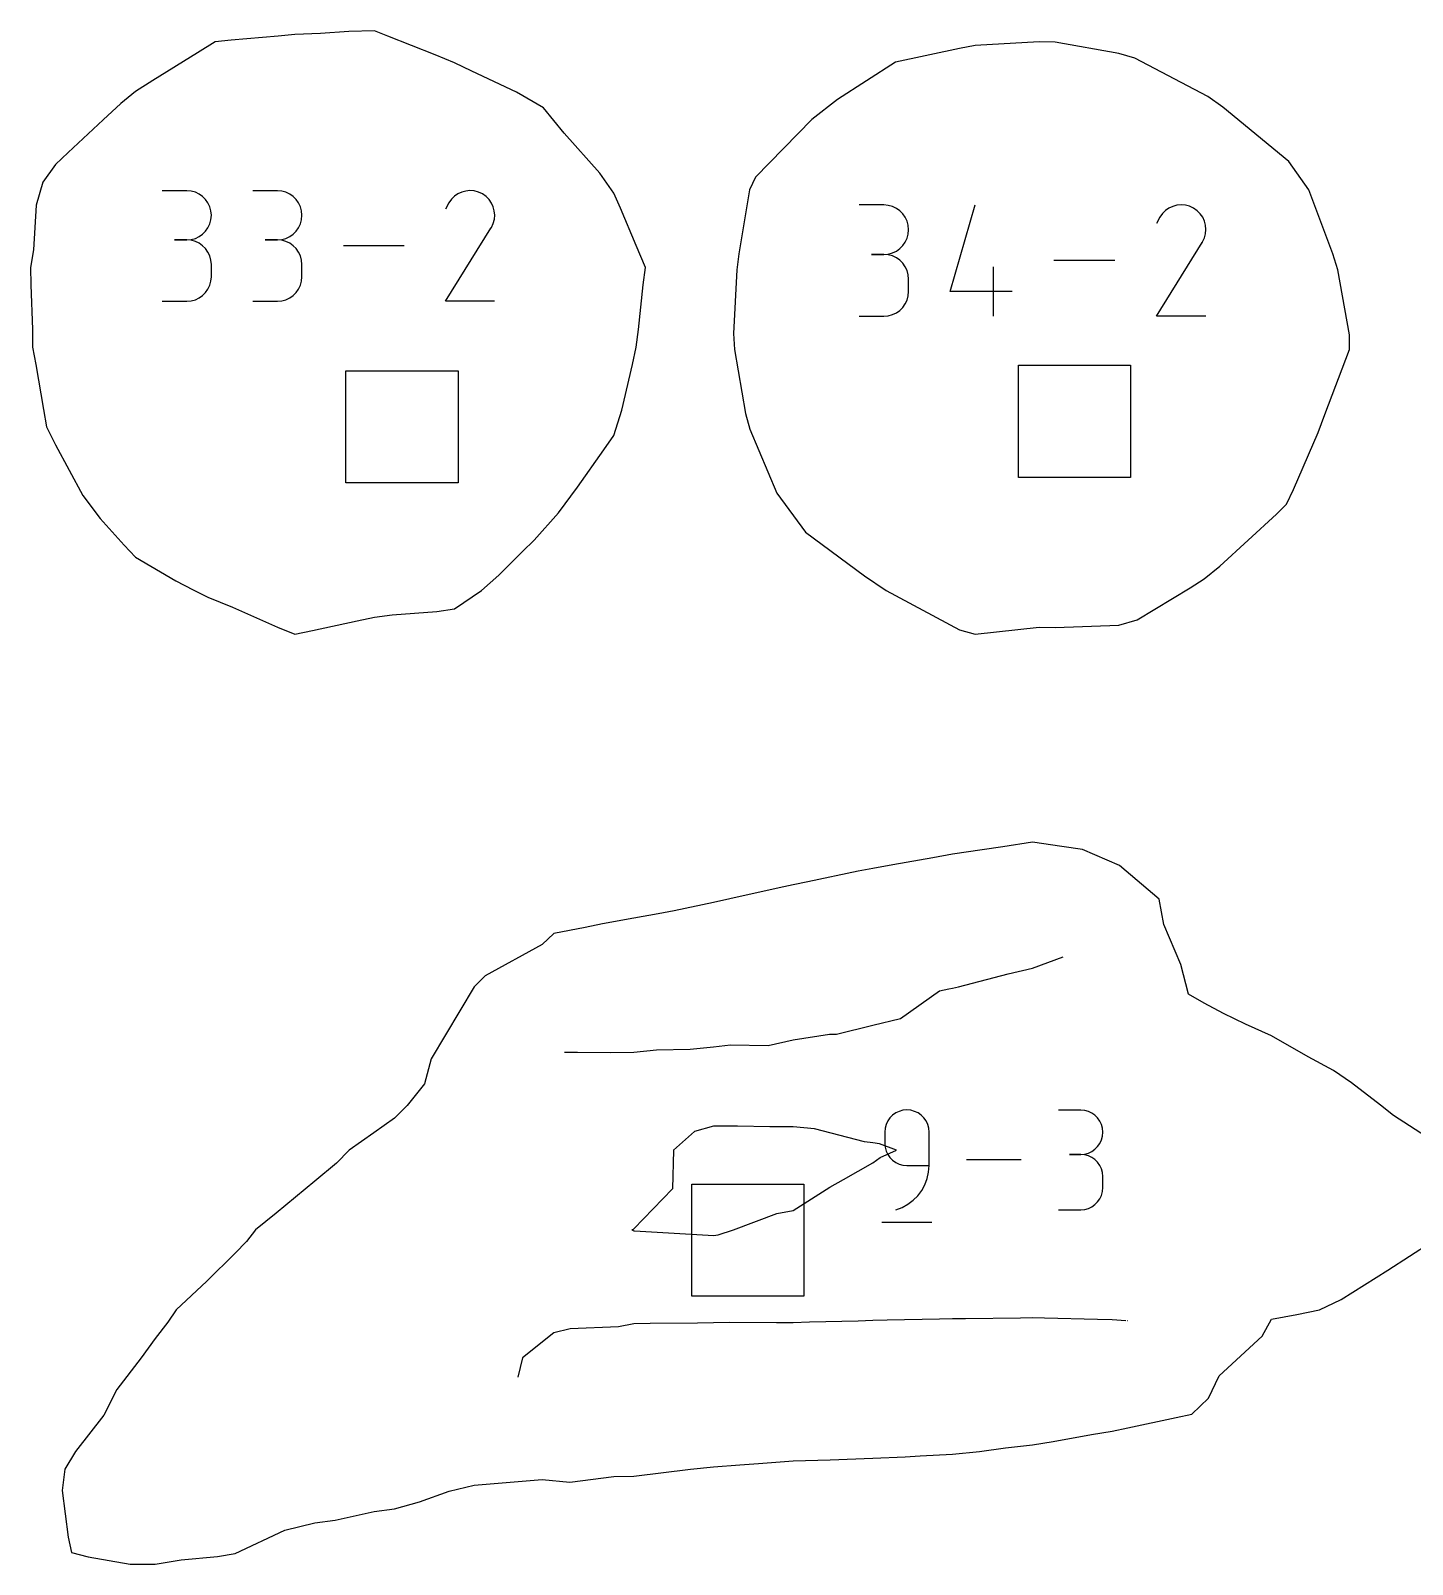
# Model space of a CAD drawing. Extents: x 0 to 12.2, y 0 to 12.
# Drawn here: x 8.272 to 10.244, y 3.526 to 5.714 of the extents above; entities that cross this region are included whole.
import ezdxf

# ---------------------------------------------------------------- set-up
doc = ezdxf.new("R2010")
doc.units = 0

msp = doc.modelspace()

# ---------------------------------------------------------------- linework, layer by layer
at = {"layer": 'annotation', "color": 1}
for p, q in [((8.494816, 5.485915), (8.459748, 5.485915)), ((8.501123, 5.485349), (8.494816, 5.485915)), ((8.507057, 5.483717), (8.501123, 5.485349)), ((8.512521, 5.481121), (8.507057, 5.483717)), ((8.517415, 5.47766), (8.512521, 5.481121)), ((8.52164, 5.473435), (8.517415, 5.47766)), ((8.525098, 5.468545), (8.52164, 5.473435)), ((8.624169, 5.485915), (8.589102, 5.485915)), ((8.630476, 5.485349), (8.624169, 5.485915)), ((8.636411, 5.483717), (8.630476, 5.485349)), ((8.641874, 5.481121), (8.636411, 5.483717)), ((8.646768, 5.47766), (8.641874, 5.481121)), ((8.650994, 5.473435), (8.646768, 5.47766)), ((8.654452, 5.468545), (8.650994, 5.473435)), ((8.872391, 5.47372), (8.868736, 5.468538)), ((8.876775, 5.478046), (8.872391, 5.47372)), ((8.881756, 5.481481), (8.876775, 5.478046)), ((8.887201, 5.48399), (8.881756, 5.481481)), ((8.892976, 5.48554), (8.887201, 5.48399)), ((8.898947, 5.486094), (8.892976, 5.48554)), ((8.904982, 5.485619), (8.898947, 5.486094)), ((8.910946, 5.48408), (8.904982, 5.485619)), ((8.916707, 5.481442), (8.910946, 5.48408)), ((8.92186, 5.477783), (8.916707, 5.481442)), ((8.916707, 5.481442), (8.916707, 5.481442)), ((8.926169, 5.473392), (8.92186, 5.477783)), ((8.929594, 5.468404), (8.926169, 5.473392)), ((8.527691, 5.463092), (8.525098, 5.468545)), ((8.529319, 5.457176), (8.527691, 5.463092)), ((8.529883, 5.450897), (8.529319, 5.457176)), ((8.529319, 5.444588), (8.529883, 5.450897)), ((8.529883, 5.450897), (8.529883, 5.450897)), ((8.657044, 5.463092), (8.654452, 5.468545)), ((8.658672, 5.457176), (8.657044, 5.463092)), ((8.659236, 5.450897), (8.658672, 5.457176)), ((8.658672, 5.444588), (8.659236, 5.450897)), ((8.659236, 5.450897), (8.659236, 5.450897)), ((8.868736, 5.468538), (8.864131, 5.459705)), ((8.932098, 5.462954), (8.929594, 5.468404)), ((8.933643, 5.457175), (8.932098, 5.462954)), ((8.934191, 5.451203), (8.933643, 5.457175)), ((8.933702, 5.445172), (8.934191, 5.451203)), ((9.489519, 5.465594), (9.454247, 5.465594)), ((9.495863, 5.465025), (9.489519, 5.465594)), ((9.501832, 5.463384), (9.495863, 5.465025)), ((9.507327, 5.460772), (9.501832, 5.463384)), ((9.51225, 5.457291), (9.507327, 5.460772)), ((9.5165, 5.453041), (9.51225, 5.457291)), ((9.519978, 5.448123), (9.5165, 5.453041)), ((9.522586, 5.442638), (9.519978, 5.448123)), ((9.584356, 5.342251), (9.619578, 5.465778)), ((9.883274, 5.448116), (9.878642, 5.439231)), ((9.88695, 5.453329), (9.883274, 5.448116)), ((9.89136, 5.45768), (9.88695, 5.453329)), ((9.89637, 5.461135), (9.89136, 5.45768)), ((9.901847, 5.463659), (9.89637, 5.461135)), ((9.907655, 5.465217), (9.901847, 5.463659)), ((9.913661, 5.465775), (9.907655, 5.465217)), ((9.919731, 5.465297), (9.913661, 5.465775)), ((9.925731, 5.463749), (9.919731, 5.465297)), ((9.931526, 5.461095), (9.925731, 5.463749)), ((9.936709, 5.457415), (9.931526, 5.461095)), ((9.931526, 5.461095), (9.931526, 5.461095)), ((9.941042, 5.452999), (9.936709, 5.457415)), ((9.944488, 5.447982), (9.941042, 5.452999)), ((9.947007, 5.442499), (9.944488, 5.447982)), ((8.517415, 5.424044), (8.52164, 5.428277)), ((8.52164, 5.428277), (8.525098, 5.433179)), ((8.525098, 5.433179), (8.527691, 5.438649)), ((8.527691, 5.438649), (8.529319, 5.444588)), ((8.646768, 5.424044), (8.650994, 5.428277)), ((8.650994, 5.428277), (8.654452, 5.433179)), ((8.654452, 5.433179), (8.657044, 5.438649)), ((8.657044, 5.438649), (8.658672, 5.444588)), ((8.864032, 5.32818), (8.928839, 5.43251)), ((8.928839, 5.43251), (8.928916, 5.432606)), ((8.928839, 5.43251), (8.928839, 5.43251)), ((8.928916, 5.432606), (8.928991, 5.432703)), ((8.928991, 5.432703), (8.929062, 5.432801)), ((8.929062, 5.432801), (8.929132, 5.432902)), ((8.929132, 5.432902), (8.929199, 5.433006)), ((8.929199, 5.433006), (8.929266, 5.433114)), ((8.929266, 5.433114), (8.929332, 5.433227)), ((8.929332, 5.433227), (8.929397, 5.433346)), ((8.929397, 5.433346), (8.929463, 5.433471)), ((8.929463, 5.433471), (8.932139, 5.439216)), ((8.929463, 5.433471), (8.929463, 5.433471)), ((8.932139, 5.439216), (8.933702, 5.445172)), ((9.524223, 5.436688), (9.522586, 5.442638)), ((9.524791, 5.430372), (9.524223, 5.436688)), ((9.524223, 5.424026), (9.524791, 5.430372)), ((9.524791, 5.430372), (9.524791, 5.430372)), ((9.948561, 5.436687), (9.947007, 5.442499)), ((9.949111, 5.43068), (9.948561, 5.436687)), ((9.948619, 5.424613), (9.949111, 5.43068)), ((8.494816, 5.41578), (8.477257, 5.41578)), ((8.477257, 5.41578), (8.494816, 5.41578)), ((8.494816, 5.41578), (8.501123, 5.416346)), ((8.501123, 5.415214), (8.494816, 5.41578)), ((8.494816, 5.41578), (8.494816, 5.41578)), ((8.501123, 5.416346), (8.507057, 5.417979)), ((8.507057, 5.413583), (8.501123, 5.415214)), ((8.507057, 5.417979), (8.512521, 5.420578)), ((8.512521, 5.410986), (8.507057, 5.413583)), ((8.512521, 5.420578), (8.517415, 5.424044)), ((8.517415, 5.407525), (8.512521, 5.410986)), ((8.52164, 5.4033), (8.517415, 5.407525)), ((8.624169, 5.41578), (8.606611, 5.41578)), ((8.606611, 5.41578), (8.624169, 5.41578)), ((8.624169, 5.41578), (8.630476, 5.416346)), ((8.630476, 5.415214), (8.624169, 5.41578)), ((8.624169, 5.41578), (8.624169, 5.41578)), ((8.630476, 5.416346), (8.636411, 5.417979)), ((8.636411, 5.413583), (8.630476, 5.415214)), ((8.636411, 5.417979), (8.641874, 5.420578)), ((8.641874, 5.410986), (8.636411, 5.413583)), ((8.641874, 5.420578), (8.646768, 5.424044)), ((8.646768, 5.407525), (8.641874, 5.410986)), ((8.650994, 5.4033), (8.646768, 5.407525)), ((8.804816, 5.40714), (8.71847, 5.40714)), ((9.51225, 5.403362), (9.5165, 5.40762)), ((9.5165, 5.40762), (9.519978, 5.41255)), ((9.519978, 5.41255), (9.522586, 5.418053)), ((9.522586, 5.418053), (9.524223, 5.424026)), ((9.878543, 5.306938), (9.943728, 5.411878)), ((9.943728, 5.411878), (9.943806, 5.411974)), ((9.943728, 5.411878), (9.943728, 5.411878)), ((9.943806, 5.411974), (9.943881, 5.412072)), ((9.943881, 5.412072), (9.943953, 5.41217)), ((9.943953, 5.41217), (9.944022, 5.412272)), ((9.944022, 5.412272), (9.944091, 5.412376)), ((9.944091, 5.412376), (9.944157, 5.412485)), ((9.944157, 5.412485), (9.944224, 5.412599)), ((9.944224, 5.412599), (9.944289, 5.412718)), ((9.944289, 5.412718), (9.944356, 5.412844)), ((9.944356, 5.412844), (9.947047, 5.418623)), ((9.944356, 5.412844), (9.944356, 5.412844)), ((9.947047, 5.418623), (9.948619, 5.424613)), ((8.525098, 5.398411), (8.52164, 5.4033)), ((8.527691, 5.392958), (8.525098, 5.398411)), ((8.529319, 5.387041), (8.527691, 5.392958)), ((8.529883, 5.380762), (8.529319, 5.387041)), ((8.654452, 5.398411), (8.650994, 5.4033)), ((8.657044, 5.392958), (8.654452, 5.398411)), ((8.658672, 5.387041), (8.657044, 5.392958)), ((8.659236, 5.380762), (8.658672, 5.387041)), ((9.489519, 5.39505), (9.471858, 5.39505)), ((9.471858, 5.39505), (9.489519, 5.39505)), ((9.489519, 5.39505), (9.495863, 5.395619)), ((9.495863, 5.394481), (9.489519, 5.39505)), ((9.489519, 5.39505), (9.489519, 5.39505)), ((9.495863, 5.395619), (9.501832, 5.397261)), ((9.501832, 5.39284), (9.495863, 5.394481)), ((9.501832, 5.397261), (9.507327, 5.399876)), ((9.507327, 5.390228), (9.501832, 5.39284)), ((9.507327, 5.399876), (9.51225, 5.403362)), ((9.51225, 5.386747), (9.507327, 5.390228)), ((9.5165, 5.382497), (9.51225, 5.386747)), ((9.519978, 5.377579), (9.5165, 5.382497)), ((9.818981, 5.386359), (9.732131, 5.386359)), ((8.529319, 5.356922), (8.529883, 5.363204)), ((8.529883, 5.363204), (8.529883, 5.380762)), ((8.529883, 5.380762), (8.529883, 5.380762)), ((8.658672, 5.356922), (8.659236, 5.363204)), ((8.659236, 5.363204), (8.659236, 5.380762)), ((8.659236, 5.380762), (8.659236, 5.380762)), ((9.522586, 5.372094), (9.519978, 5.377579)), ((9.524223, 5.366143), (9.522586, 5.372094)), ((9.524791, 5.359828), (9.524223, 5.366143)), ((9.646114, 5.306939), (9.646114, 5.377484)), ((8.517415, 5.336438), (8.52164, 5.340662)), ((8.52164, 5.340662), (8.525098, 5.345551)), ((8.525098, 5.345551), (8.527691, 5.351005)), ((8.527691, 5.351005), (8.529319, 5.356922)), ((8.646768, 5.336438), (8.650994, 5.340662)), ((8.650994, 5.340662), (8.654452, 5.345551)), ((8.654452, 5.345551), (8.657044, 5.351005)), ((8.657044, 5.351005), (8.658672, 5.356922)), ((9.524223, 5.335848), (9.524791, 5.342167)), ((9.524791, 5.342167), (9.524791, 5.359828)), ((9.524791, 5.359828), (9.524791, 5.359828)), ((9.672551, 5.342251), (9.584356, 5.342251)), ((8.459748, 5.328186), (8.494816, 5.328186)), ((8.494816, 5.328186), (8.501123, 5.328752)), ((8.494816, 5.328186), (8.494816, 5.328186)), ((8.501123, 5.328752), (8.507057, 5.330383)), ((8.507057, 5.330383), (8.512521, 5.332978)), ((8.512521, 5.332978), (8.517415, 5.336438)), ((8.589102, 5.328186), (8.624169, 5.328186)), ((8.624169, 5.328186), (8.630476, 5.328752)), ((8.624169, 5.328186), (8.624169, 5.328186)), ((8.630476, 5.328752), (8.636411, 5.330383)), ((8.636411, 5.330383), (8.641874, 5.332978)), ((8.641874, 5.332978), (8.646768, 5.336438)), ((8.934167, 5.32818), (8.864032, 5.32818)), ((9.51225, 5.315244), (9.5165, 5.319493)), ((9.5165, 5.319493), (9.519978, 5.324411)), ((9.519978, 5.324411), (9.522586, 5.329896)), ((9.522586, 5.329896), (9.524223, 5.335848)), ((9.454247, 5.306944), (9.489519, 5.306944)), ((9.489519, 5.306944), (9.495863, 5.307513)), ((9.489519, 5.306944), (9.489519, 5.306944)), ((9.495863, 5.307513), (9.501832, 5.309154)), ((9.501832, 5.309154), (9.507327, 5.311764)), ((9.507327, 5.311764), (9.51225, 5.315244)), ((9.949087, 5.306938), (9.878543, 5.306938)), ((9.666658, 4.368728), (9.701453, 4.377003)), ((9.701453, 4.377003), (9.745373, 4.39316)), ((9.595868, 4.350321), (9.666658, 4.368728)), ((9.513452, 4.305091), (9.56883, 4.34465)), ((9.56883, 4.34465), (9.582277, 4.347264)), ((9.582277, 4.347264), (9.587673, 4.348312)), ((9.587673, 4.348312), (9.595868, 4.350321)), ((9.422016, 4.282747), (9.473893, 4.295671)), ((9.473893, 4.295671), (9.513452, 4.305091)), ((9.246332, 4.264414), (9.270747, 4.267317)), ((9.270747, 4.267317), (9.3244, 4.266663)), ((9.3244, 4.266663), (9.360113, 4.274448)), ((9.360113, 4.274448), (9.412133, 4.28289)), ((9.412133, 4.28289), (9.422016, 4.282747)), ((9.03375, 4.25689), (9.052172, 4.257204)), ((9.052172, 4.257204), (9.099943, 4.25658)), ((9.099943, 4.25658), (9.132552, 4.257119)), ((9.132552, 4.257119), (9.165147, 4.260369)), ((9.165147, 4.260369), (9.21299, 4.261045)), ((9.21299, 4.261045), (9.246332, 4.264414)), ((9.495095, 4.15885), (9.492752, 4.153915)), ((9.498219, 4.163271), (9.495095, 4.15885)), ((9.502034, 4.16709), (9.498219, 4.163271)), ((9.50645, 4.170217), (9.502034, 4.16709)), ((9.511377, 4.172561), (9.50645, 4.170217)), ((9.516724, 4.174034), (9.511377, 4.172561)), ((9.522401, 4.174544), (9.516724, 4.174034)), ((9.528091, 4.174034), (9.522401, 4.174544)), ((9.522401, 4.174544), (9.522401, 4.174544)), ((9.533444, 4.172561), (9.528091, 4.174034)), ((9.538372, 4.170217), (9.533444, 4.172561)), ((9.542787, 4.16709), (9.538372, 4.170217)), ((9.546598, 4.163271), (9.542787, 4.16709)), ((9.549718, 4.15885), (9.546598, 4.163271)), ((9.552056, 4.153915), (9.549718, 4.15885)), ((9.7704, 4.174379), (9.738768, 4.174379)), ((9.776089, 4.173868), (9.7704, 4.174379)), ((9.781443, 4.172397), (9.776089, 4.173868)), ((9.786371, 4.170055), (9.781443, 4.172397)), ((9.790786, 4.166933), (9.786371, 4.170055)), ((9.794597, 4.163121), (9.790786, 4.166933)), ((9.797717, 4.158711), (9.794597, 4.163121)), ((9.800055, 4.153792), (9.797717, 4.158711)), ((9.219521, 4.143902), (9.189233, 4.117091)), ((9.246333, 4.151487), (9.219521, 4.143902)), ((9.280798, 4.151555), (9.246333, 4.151487)), ((9.326696, 4.150507), (9.280798, 4.151555)), ((9.360113, 4.150577), (9.326696, 4.150507)), ((9.390509, 4.147487), (9.360113, 4.150577)), ((9.461854, 4.129129), (9.390509, 4.147487)), ((9.49128, 4.148558), (9.490769, 4.142867)), ((9.490769, 4.142867), (9.490769, 4.127029)), ((9.492752, 4.153915), (9.49128, 4.148558)), ((9.553525, 4.148558), (9.552056, 4.153915)), ((9.554034, 4.142867), (9.553525, 4.148558)), ((9.554034, 4.09536), (9.554034, 4.142867)), ((9.554034, 4.142867), (9.554034, 4.142867)), ((9.801523, 4.148455), (9.800055, 4.153792)), ((9.800055, 4.131743), (9.801523, 4.137101)), ((9.802033, 4.142791), (9.801523, 4.148455)), ((9.801523, 4.137101), (9.802033, 4.142791)), ((9.802033, 4.142791), (9.802033, 4.142791)), ((9.189233, 4.117091), (9.187708, 4.061935)), ((9.473893, 4.127503), (9.461854, 4.129129)), ((9.483156, 4.126353), (9.473893, 4.127503)), ((9.50733, 4.11709), (9.483156, 4.126353)), ((9.484225, 4.106758), (9.50733, 4.11709)), ((9.490769, 4.127029), (9.490769, 4.127029)), ((9.490769, 4.127029), (9.49128, 4.121338)), ((9.49128, 4.121338), (9.492752, 4.115982)), ((9.492752, 4.115982), (9.495095, 4.111048)), ((9.781443, 4.113097), (9.786371, 4.115442)), ((9.786371, 4.115442), (9.790786, 4.118568)), ((9.790786, 4.118568), (9.794597, 4.122387)), ((9.794597, 4.122387), (9.797717, 4.126809)), ((9.797717, 4.126809), (9.800055, 4.131743)), ((9.432031, 4.075228), (9.473893, 4.099081)), ((9.473893, 4.099081), (9.484225, 4.106758)), ((9.495095, 4.111048), (9.498219, 4.106628)), ((9.498219, 4.106628), (9.502034, 4.102811)), ((9.502034, 4.102811), (9.50645, 4.099686)), ((9.50645, 4.099686), (9.511377, 4.097343)), ((9.511377, 4.097343), (9.516724, 4.095871)), ((9.516724, 4.095871), (9.522401, 4.09536)), ((9.522401, 4.09536), (9.554034, 4.09536)), ((9.553333, 4.085756), (9.554034, 4.09536)), ((9.685363, 4.10332), (9.607474, 4.10332)), ((9.7704, 4.111114), (9.754562, 4.111114)), ((9.754562, 4.111114), (9.7704, 4.111114)), ((9.7704, 4.111114), (9.776089, 4.111625)), ((9.776089, 4.110604), (9.7704, 4.111114)), ((9.7704, 4.111114), (9.7704, 4.111114)), ((9.776089, 4.111625), (9.781443, 4.113097)), ((9.781443, 4.109132), (9.776089, 4.110604)), ((9.786371, 4.10679), (9.781443, 4.109132)), ((9.790786, 4.103668), (9.786371, 4.10679)), ((9.794597, 4.099856), (9.790786, 4.103668)), ((9.797717, 4.095446), (9.794597, 4.099856)), ((9.800055, 4.090527), (9.797717, 4.095446)), ((9.412595, 4.064608), (9.432031, 4.075228)), ((9.547988, 4.067782), (9.55129, 4.076525)), ((9.55129, 4.076525), (9.553333, 4.085756)), ((9.801523, 4.08519), (9.800055, 4.090527)), ((9.802033, 4.079526), (9.801523, 4.08519)), ((9.802033, 4.063688), (9.802033, 4.079526)), ((9.802033, 4.079526), (9.802033, 4.079526)), ((9.187708, 4.061935), (9.132552, 4.005145)), ((9.360113, 4.031267), (9.412595, 4.064608)), ((9.531395, 4.045649), (9.537955, 4.052228)), ((9.537955, 4.052228), (9.543515, 4.059645)), ((9.543515, 4.059645), (9.547988, 4.067782)), ((9.794597, 4.043354), (9.797717, 4.047764)), ((9.797717, 4.047764), (9.800055, 4.052683)), ((9.800055, 4.052683), (9.801523, 4.058021)), ((9.801523, 4.058021), (9.802033, 4.063688)), ((9.274923, 4.00331), (9.3367, 4.026723)), ((9.3367, 4.026723), (9.360113, 4.031267)), ((9.506572, 4.032096), (9.515618, 4.035467)), ((9.506572, 4.032096), (9.506572, 4.032096)), ((9.515618, 4.035467), (9.523921, 4.040023)), ((9.523921, 4.040023), (9.531395, 4.045649)), ((9.738768, 4.0321), (9.7704, 4.0321)), ((9.7704, 4.0321), (9.776089, 4.03261)), ((9.7704, 4.0321), (9.7704, 4.0321)), ((9.776089, 4.03261), (9.781443, 4.034081)), ((9.781443, 4.034081), (9.786371, 4.036422)), ((9.786371, 4.036422), (9.790786, 4.039543)), ((9.790786, 4.039543), (9.794597, 4.043354)), ((9.131848, 4.004014), (9.129934, 4.003311)), ((9.132552, 4.005145), (9.131848, 4.004014)), ((9.486816, 4.01429), (9.55804, 4.01429)), ((9.129934, 4.003311), (9.131612, 4.00237)), ((9.131612, 4.00237), (9.132552, 4.002041)), ((9.132552, 4.002041), (9.133887, 4.001976)), ((9.133887, 4.001976), (9.238936, 3.995913)), ((9.238936, 3.995913), (9.246333, 3.995562)), ((9.246333, 3.995562), (9.253026, 3.996617)), ((9.253026, 3.996617), (9.274923, 4.00331)), ((9.452827, 3.8734), (9.383467, 3.87165)), ((9.473893, 3.874012), (9.452827, 3.8734)), ((9.49435, 3.874541), (9.473893, 3.874012)), ((9.569122, 3.875938), (9.49435, 3.874541)), ((9.587673, 3.876413), (9.569122, 3.875938)), ((9.605865, 3.87679), (9.587673, 3.876413)), ((9.684307, 3.877522), (9.605865, 3.87679)), ((9.701454, 3.877872), (9.684307, 3.877522)), ((9.71887, 3.877668), (9.701454, 3.877872)), ((9.794538, 3.875434), (9.71887, 3.877668)), ((9.815232, 3.875208), (9.794538, 3.875434)), ((9.834591, 3.873842), (9.815232, 3.875208)), ((9.837534, 3.873634), (9.837293, 3.873651)), ((9.837761, 3.873618), (9.837534, 3.873634)), ((9.018774, 3.856371), (8.97379, 3.820731)), ((9.042109, 3.862225), (9.018774, 3.856371)), ((9.110756, 3.865294), (9.042109, 3.862225)), ((9.132552, 3.869446), (9.110756, 3.865294)), ((9.156067, 3.869944), (9.132552, 3.869446)), ((9.223366, 3.870401), (9.156067, 3.869944)), ((9.246333, 3.870885), (9.223366, 3.870401)), ((9.269315, 3.871175), (9.246333, 3.870885)), ((9.336493, 3.870666), (9.269315, 3.871175)), ((9.360114, 3.870969), (9.336493, 3.870666)), ((9.383467, 3.87165), (9.360114, 3.870969)), ((8.97379, 3.820731), (8.967308, 3.793162))]:
    msp.add_line(p, q, dxfattribs=at)
at = {"layer": 'boundary', "color": 5}
for p, q in [((8.726094, 5.712974), (8.685813, 5.710088)), ((8.762844, 5.714268), (8.726094, 5.712974)), ((8.781899, 5.706473), (8.762844, 5.714268)), ((8.535284, 5.698285), (8.51035, 5.682644)), ((8.558177, 5.700587), (8.535284, 5.698285)), ((8.625258, 5.706412), (8.558177, 5.700587)), ((8.649064, 5.70883), (8.625258, 5.706412)), ((8.685813, 5.710088), (8.649064, 5.70883)), ((8.849288, 5.679774), (8.781899, 5.706473)), ((9.597452, 5.68891), (9.506245, 5.669567)), ((9.620025, 5.692973), (9.597452, 5.68891)), ((9.711232, 5.698509), (9.620025, 5.692973)), ((9.733805, 5.697839), (9.711232, 5.698509)), ((9.825012, 5.681535), (9.733805, 5.697839)), ((8.51035, 5.682644), (8.446437, 5.643053)), ((8.876624, 5.668531), (8.849288, 5.679774)), ((8.901558, 5.656638), (8.876624, 5.668531)), ((9.506245, 5.669567), (9.423144, 5.615936)), ((9.847585, 5.674875), (9.825012, 5.681535)), ((9.951956, 5.620284), (9.847585, 5.674875)), ((8.96547, 5.626682), (8.901558, 5.656638)), ((8.421504, 5.627412), (8.400667, 5.610175)), ((8.446437, 5.643053), (8.421504, 5.627412)), ((9.003761, 5.604129), (8.96547, 5.626682)), ((8.400667, 5.610175), (8.375733, 5.586914)), ((9.033103, 5.568135), (9.003761, 5.604129)), ((9.423144, 5.615936), (9.386803, 5.587409)), ((9.973114, 5.604946), (9.951956, 5.620284)), ((10.067466, 5.527705), (9.973114, 5.604946)), ((8.375733, 5.586914), (8.325527, 5.540413)), ((9.386803, 5.587409), (9.306354, 5.505367)), ((9.084224, 5.510801), (9.033103, 5.568135)), ((8.325527, 5.540413), (8.307724, 5.523198)), ((8.307724, 5.523198), (8.289297, 5.498068)), ((10.096139, 5.487021), (10.067466, 5.527705)), ((8.289297, 5.498068), (8.279746, 5.465415)), ((9.104184, 5.482364), (9.084224, 5.510801)), ((9.306354, 5.505367), (9.297723, 5.487021)), ((9.1135, 5.461074), (9.104184, 5.482364)), ((9.297723, 5.487021), (9.282644, 5.395813)), ((10.130361, 5.395813), (10.096139, 5.487021)), ((8.279746, 5.465415), (8.275989, 5.401502)), ((9.135972, 5.407696), (9.1135, 5.461074)), ((9.149305, 5.376569), (9.135972, 5.407696)), ((8.275989, 5.401502), (8.272078, 5.376569)), ((9.282644, 5.395813), (9.279752, 5.373241)), ((10.137419, 5.373215), (10.130361, 5.395813)), ((8.272078, 5.376569), (8.27236, 5.351635)), ((9.145964, 5.351635), (9.149305, 5.376569)), ((9.279752, 5.373241), (9.275117, 5.282033)), ((10.154097, 5.280536), (10.137419, 5.373215)), ((8.27236, 5.351635), (8.274607, 5.287722)), ((9.139238, 5.287722), (9.145964, 5.351635)), ((8.274607, 5.287722), (8.27489, 5.262789)), ((9.135897, 5.262789), (9.139238, 5.287722)), ((9.275117, 5.282033), (9.276296, 5.25946)), ((10.153972, 5.259328), (10.154097, 5.280536)), ((8.27489, 5.262789), (8.279506, 5.237855)), ((9.13073, 5.237902), (9.135897, 5.262789)), ((9.276296, 5.25946), (9.292294, 5.168253)), ((10.118768, 5.166649), (10.153972, 5.259328)), ((8.279506, 5.237855), (8.290216, 5.173942)), ((9.115776, 5.173034), (9.13073, 5.237902)), ((8.290216, 5.173942), (8.294832, 5.149008)), ((9.104184, 5.136835), (9.115776, 5.173034)), ((9.292294, 5.168253), (9.29843, 5.14568)), ((10.109067, 5.140801), (10.118768, 5.166649)), ((8.294832, 5.149008), (8.307724, 5.123535)), ((9.29843, 5.14568), (9.336565, 5.054473)), ((8.307724, 5.123535), (8.346333, 5.051269)), ((9.090054, 5.116148), (9.104184, 5.136835)), ((10.074219, 5.059853), (10.109067, 5.140801)), ((9.05218, 5.062833), (9.090054, 5.116148)), ((9.025048, 5.026176), (9.05218, 5.062833)), ((9.336565, 5.054473), (9.377872, 4.999016)), ((10.063859, 5.038626), (10.074219, 5.059853)), ((8.346333, 5.051269), (8.371266, 5.018392)), ((10.049609, 5.024506), (10.063859, 5.038626)), ((8.371266, 5.018392), (8.405618, 4.980149)), ((8.990404, 4.987339), (9.025048, 5.026176)), ((9.969034, 4.950171), (10.049609, 5.024506)), ((9.377872, 4.999016), (9.461821, 4.936651)), ((8.405618, 4.980149), (8.421504, 4.963313)), ((8.940186, 4.93733), (8.973913, 4.971457)), ((8.973913, 4.971457), (8.990404, 4.987339)), ((8.421504, 4.963313), (8.479109, 4.929546)), ((9.946573, 4.932108), (9.969034, 4.950171)), ((8.479109, 4.929546), (8.504043, 4.916716)), ((8.915253, 4.915705), (8.940186, 4.93733)), ((9.461821, 4.936651), (9.492657, 4.915579)), ((9.926606, 4.919196), (9.946573, 4.932108)), ((8.504043, 4.916716), (8.524834, 4.906242)), ((8.524834, 4.906242), (8.560217, 4.891675)), ((8.876624, 4.889262), (8.915253, 4.915705)), ((9.492657, 4.915579), (9.597452, 4.859527)), ((9.851126, 4.873825), (9.926606, 4.919196)), ((8.560217, 4.891675), (8.62413, 4.863101)), ((8.762844, 4.877622), (8.787778, 4.881005)), ((8.787778, 4.881005), (8.85169, 4.885879)), ((8.85169, 4.885879), (8.876624, 4.889262)), ((8.62413, 4.863101), (8.649064, 4.853266)), ((8.649064, 4.853266), (8.673997, 4.858707)), ((8.673997, 4.858707), (8.73791, 4.872181)), ((8.73791, 4.872181), (8.762844, 4.877622)), ((9.597452, 4.859527), (9.620025, 4.853332)), ((9.620025, 4.853332), (9.711232, 4.863412)), ((9.711232, 4.863412), (9.733805, 4.862936)), ((9.733805, 4.862936), (9.825012, 4.866145)), ((9.825012, 4.866145), (9.851126, 4.873825)), ((9.701453, 4.556657), (9.659384, 4.550065)), ((9.743689, 4.550172), (9.701453, 4.556657)), ((9.559449, 4.534412), (9.502117, 4.524042)), ((9.587673, 4.539321), (9.559449, 4.534412)), ((9.629742, 4.545738), (9.587673, 4.539321)), ((9.659384, 4.550065), (9.629742, 4.545738)), ((9.772997, 4.545998), (9.743689, 4.550172)), ((9.825583, 4.523362), (9.772997, 4.545998)), ((9.452784, 4.515038), (9.381222, 4.499903)), ((9.473893, 4.519077), (9.452784, 4.515038)), ((9.502117, 4.524042), (9.473893, 4.519077)), ((9.882239, 4.475254), (9.825583, 4.523362)), ((9.339976, 4.491654), (9.26995, 4.47591)), ((9.360113, 4.49577), (9.339976, 4.491654)), ((9.381222, 4.499903), (9.360113, 4.49577)), ((9.246333, 4.470623), (9.190249, 4.458431)), ((9.26995, 4.47591), (9.246333, 4.470623)), ((9.888883, 4.439135), (9.882239, 4.475254)), ((9.132553, 4.448273), (9.087986, 4.439913)), ((9.167628, 4.454486), (9.132553, 4.448273)), ((9.190249, 4.458431), (9.167628, 4.454486)), ((9.018773, 4.426147), (9.001932, 4.410738)), ((9.063339, 4.434862), (9.018773, 4.426147)), ((9.087986, 4.439913), (9.063339, 4.434862)), ((9.913345, 4.382245), (9.888883, 4.439135)), ((9.001932, 4.410738), (8.920645, 4.365716)), ((9.924033, 4.33967), (9.913345, 4.382245)), ((8.920645, 4.365716), (8.904993, 4.350331)), ((8.904993, 4.350331), (8.84377, 4.247495)), ((9.946483, 4.326895), (9.924033, 4.33967)), ((9.974316, 4.312251), (9.946483, 4.326895)), ((10.005418, 4.297144), (9.974316, 4.312251)), ((10.042793, 4.280057), (10.005418, 4.297144)), ((10.095183, 4.250429), (10.042793, 4.280057)), ((8.84377, 4.247495), (8.833931, 4.211856)), ((10.131221, 4.23087), (10.095183, 4.250429)), ((10.156573, 4.213448), (10.131221, 4.23087)), ((8.833931, 4.211856), (8.809527, 4.180822)), ((10.198042, 4.181212), (10.156573, 4.213448)), ((8.809527, 4.180822), (8.791213, 4.16265)), ((10.21686, 4.166781), (10.198042, 4.181212)), ((8.791213, 4.16265), (8.761674, 4.141862)), ((10.270353, 4.131838), (10.21686, 4.166781)), ((8.761674, 4.141862), (8.726474, 4.11709)), ((8.726474, 4.11709), (8.708331, 4.098467)), ((8.708331, 4.098467), (8.677432, 4.072744)), ((8.677432, 4.072744), (8.622429, 4.027385)), ((8.622429, 4.027385), (8.592826, 4.00331)), ((8.579856, 3.987107), (8.563652, 3.970262)), ((8.592826, 4.00331), (8.579856, 3.987107)), ((10.208468, 3.945749), (10.270353, 3.985847)), ((8.563652, 3.970262), (8.523238, 3.930452)), ((10.141837, 3.904266), (10.208468, 3.945749)), ((8.523238, 3.930452), (8.479805, 3.88953)), ((10.111283, 3.88953), (10.141837, 3.904266)), ((8.479805, 3.88953), (8.467606, 3.871797)), ((10.029377, 3.851998), (10.042793, 3.876151)), ((10.042793, 3.876151), (10.078893, 3.882682)), ((10.078893, 3.882682), (10.111283, 3.88953)), ((8.467606, 3.871797), (8.449872, 3.848573)), ((9.967784, 3.795199), (10.029377, 3.851998)), ((8.449872, 3.848573), (8.42969, 3.820861)), ((8.42969, 3.820861), (8.395095, 3.77575)), ((9.952959, 3.763405), (9.967784, 3.795199)), ((8.395095, 3.77575), (8.376684, 3.739105)), ((9.929013, 3.74061), (9.952959, 3.763405)), ((8.376684, 3.739105), (8.336092, 3.687255)), ((9.815233, 3.716477), (9.837634, 3.720984)), ((9.837634, 3.720984), (9.906612, 3.736018)), ((9.906612, 3.736018), (9.929013, 3.74061)), ((9.701453, 3.696793), (9.730893, 3.70162)), ((9.730893, 3.70162), (9.785793, 3.711528)), ((9.785793, 3.711528), (9.815233, 3.716477)), ((8.336092, 3.687255), (8.320687, 3.66197)), ((9.412722, 3.675514), (9.473893, 3.677687)), ((9.473893, 3.677687), (9.520045, 3.679904)), ((9.520045, 3.679904), (9.541521, 3.681151)), ((9.541521, 3.681151), (9.587673, 3.68343)), ((9.587673, 3.68343), (9.62591, 3.687477)), ((9.62591, 3.687477), (9.663216, 3.69252)), ((9.663216, 3.69252), (9.701453, 3.696793)), ((8.320687, 3.66197), (8.317248, 3.631714)), ((9.132553, 3.651956), (9.213811, 3.66197)), ((9.213811, 3.66197), (9.246333, 3.665318)), ((9.246333, 3.665318), (9.284082, 3.668111)), ((9.284082, 3.668111), (9.310872, 3.66998)), ((9.310872, 3.66998), (9.360113, 3.673751)), ((9.360113, 3.673751), (9.412722, 3.675514)), ((8.869462, 3.630627), (8.904993, 3.639495)), ((8.904993, 3.639495), (9.002083, 3.647187)), ((9.002083, 3.647187), (9.041285, 3.643345)), ((9.041285, 3.643345), (9.104407, 3.65166)), ((9.104407, 3.65166), (9.132553, 3.651956)), ((8.317248, 3.631714), (8.325719, 3.564846)), ((8.791213, 3.605568), (8.826743, 3.615582)), ((8.826743, 3.615582), (8.869462, 3.630627)), ((8.677432, 3.585371), (8.706623, 3.589302)), ((8.706623, 3.589302), (8.762022, 3.601774)), ((8.762022, 3.601774), (8.791213, 3.605568)), ((8.563652, 3.541718), (8.634789, 3.574994)), ((8.634789, 3.574994), (8.677432, 3.585371)), ((8.325719, 3.564846), (8.330336, 3.543152)), ((8.330336, 3.543152), (8.353993, 3.537257)), ((8.353993, 3.537257), (8.414082, 3.52633)), ((8.414082, 3.52633), (8.449872, 3.526382)), ((8.449872, 3.526382), (8.486597, 3.532857)), ((8.486597, 3.532857), (8.538592, 3.537727)), ((8.538592, 3.537727), (8.563652, 3.541718))]:
    msp.add_line(p, q, dxfattribs=at)
at = {"layer": 'hole', "color": 5}
for p, q in [((9.68166, 5.077018), (9.68166, 5.237018)), ((9.68166, 5.237018), (9.84166, 5.237018)), ((9.84166, 5.237018), (9.84166, 5.077018)), ((8.721985, 5.06906), (8.721985, 5.22906)), ((8.721985, 5.22906), (8.881985, 5.22906)), ((8.881985, 5.22906), (8.881985, 5.06906)), ((9.84166, 5.077018), (9.68166, 5.077018)), ((8.881985, 5.06906), (8.721985, 5.06906)), ((9.21536, 3.908862), (9.21536, 4.068862)), ((9.21536, 4.068862), (9.37536, 4.068862)), ((9.37536, 4.068862), (9.37536, 3.908862)), ((9.37536, 3.908862), (9.21536, 3.908862))]:
    msp.add_line(p, q, dxfattribs=at)

doc.saveas('drawing.dxf')
